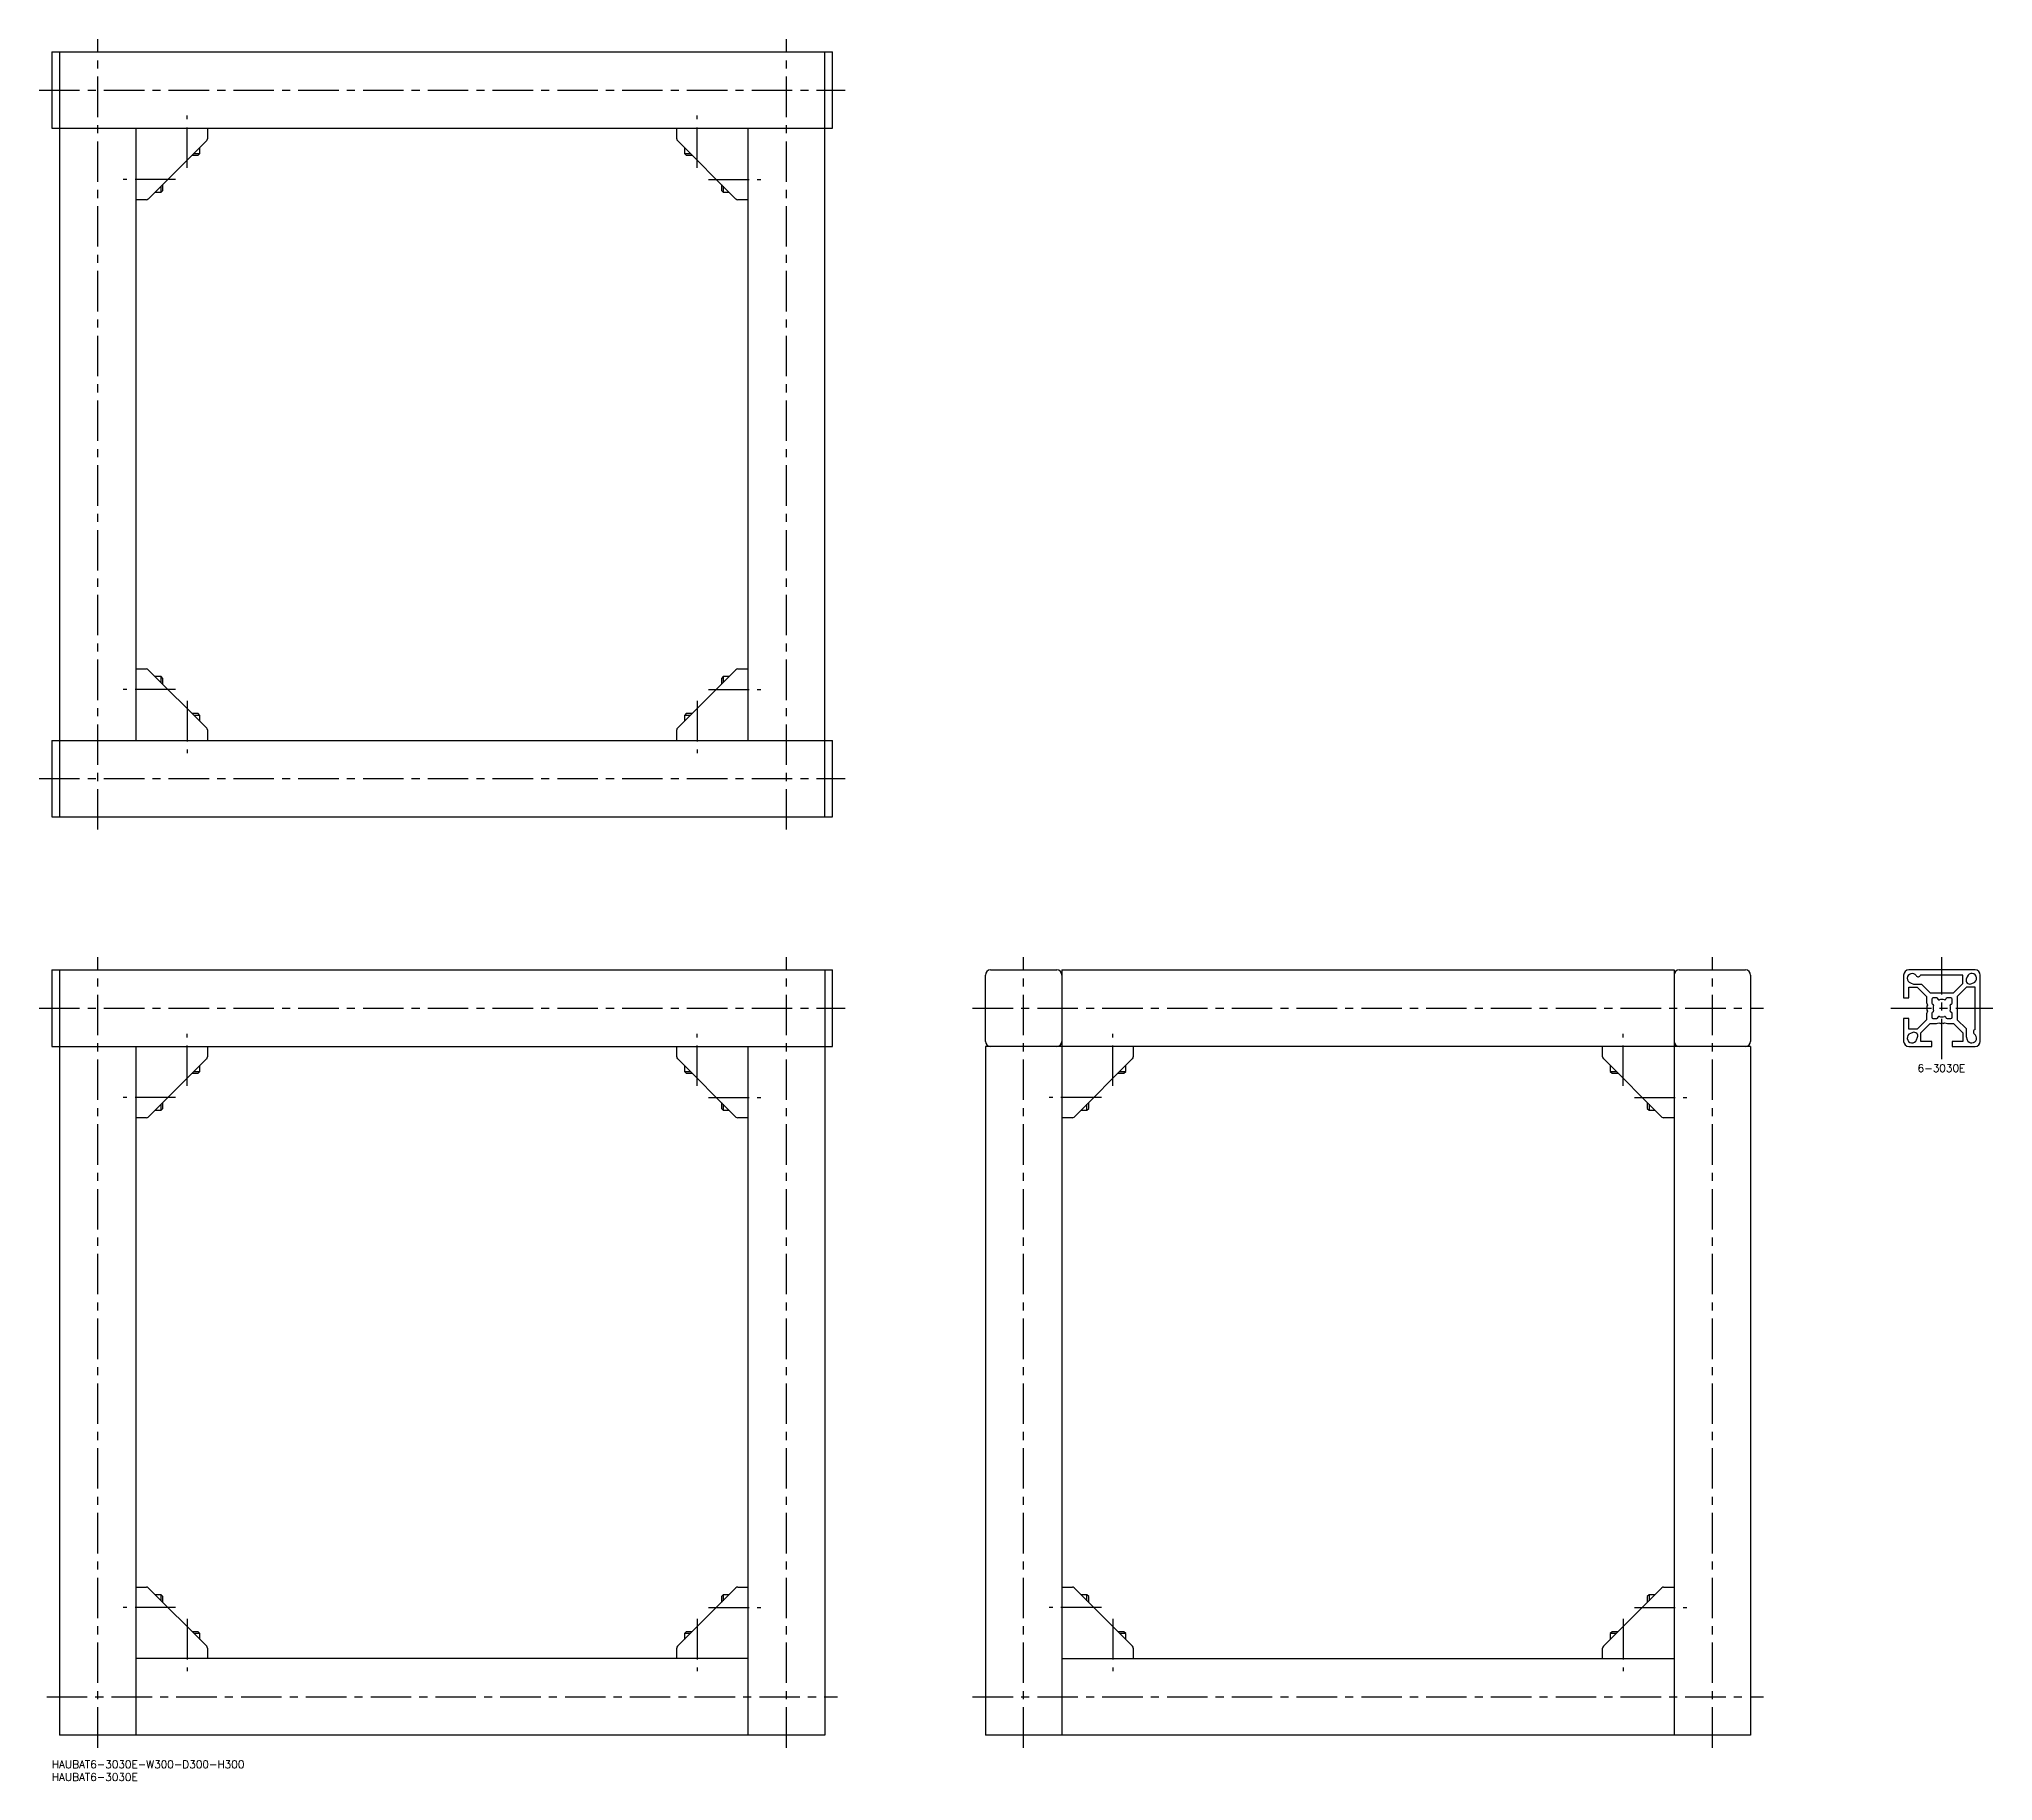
# Model space of a CAD drawing. Extents: x -5 to 761, y -8 to 675.
import ezdxf

# ---------------------------------------------------------------- set-up
doc = ezdxf.new("R2010")
doc.units = 0
doc.header["$LTSCALE"] = 0.5
doc.linetypes.add('CENTER', pattern=[50.8, 31.75, -6.35, 6.35, -6.35])
for name, color, linetype in [('MSM_CENTER', 1, 'CENTER'), ('MSM_CONTINUOUS', 7, 'CONTINUOUS'), ('MSM_PART_NUMBER', 7, 'CONTINUOUS')]:
    doc.layers.add(name, color=color, linetype=linetype)
doc.styles.get("Standard").update_dxf_attribs({"font": 'txt.shx', "height": 3, "bigfont": 'bigfont.shx'})

# ---------------------------------------------------------------- blocks, each defined once
blk = doc.blocks.new('*U8')
at = {"layer": 'MSM_PART_NUMBER'}
blk.add_text('HAUBAT6-3030E-W300-D300-H300', height=3, dxfattribs=at).set_placement((0, -3))
blk = doc.blocks.new('*U9')
at = {"layer": 'MSM_PART_NUMBER'}
blk.add_text('HAUBAT6-3030E', height=3, dxfattribs=at).set_placement((0, -8))
blk = doc.blocks.new('*U10')
at = {"layer": 'MSM_PART_NUMBER'}
blk.add_text('6-3030E', height=3, dxfattribs=at).set_placement((731.5, 269.97))

msp = doc.modelspace()

# ---------------------------------------------------------------- linework, layer by layer
at = {"layer": 'MSM_CENTER'}
for p, q in [((18, 365), (18, 675)), ((288, 365), (288, 675)), ((-5, 655), (311, 655)), ((53, 624.5), (53, 645)), ((253, 624.5), (253, 645)), ((48.5, 620), (28, 620)), ((257.5, 620), (278, 620)), ((48.5, 420), (28, 420)), ((53, 415.5), (53, 395)), ((253, 415.5), (253, 395)), ((257.5, 420), (278, 420)), ((-5, 385), (311, 385)), ((18, 5), (18, 315)), ((288, 5), (288, 315)), ((381, 5), (381, 315)), ((651, 5), (651, 315)), ((741, 275), (741, 315)), ((-5, 295), (311, 295)), ((361, 295), (671, 295)), ((721, 295), (761, 295)), ((53, 264.5), (53, 285)), ((253, 264.5), (253, 285)), ((416, 264.5), (416, 285)), ((616, 264.5), (616, 285)), ((48.5, 260), (28, 260)), ((257.5, 260), (278, 260)), ((411.5, 260), (391, 260)), ((620.5, 260), (641, 260)), ((48.5, 60), (28, 60)), ((53, 55.5), (53, 35)), ((253, 55.5), (253, 35)), ((257.5, 60), (278, 60)), ((411.5, 60), (391, 60)), ((416, 55.5), (416, 35)), ((616, 55.5), (616, 35)), ((620.5, 60), (641, 60)), ((-2, 25), (308, 25)), ((361, 25), (671, 25))]:
    msp.add_line(p, q, dxfattribs=at)
at = {"layer": 'MSM_CONTINUOUS'}
for p, q in [((0, 670), (306, 670)), ((0, 670), (0, 640)), ((3, 670), (3, 370)), ((303, 370), (303, 670)), ((306, 640), (306, 670)), ((0, 640), (306, 640)), ((33, 400), (33, 640)), ((61, 640), (61, 635.91)), ((245, 635.91), (245, 640)), ((273, 400), (273, 640)), ((60.71, 635.21), (37.79, 612.29)), ((55, 629.5), (57.33, 629.5)), ((55.67, 630.17), (58, 630.17)), ((57.33, 629.5), (58, 630.17)), ((58, 630.17), (58, 632.5)), ((268.21, 612.29), (245.29, 635.21)), ((248, 632.5), (248, 630.17)), ((248, 630.17), (248.67, 629.5)), ((248, 630.17), (250.33, 630.17)), ((248.67, 629.5), (251, 629.5)), ((40.5, 615), (42.83, 615)), ((42.83, 615), (42.83, 617.33)), ((42.83, 615), (43.5, 615.67)), ((43.5, 615.67), (43.5, 618)), ((262.5, 618), (262.5, 615.67)), ((262.5, 615.67), (263.17, 615)), ((263.17, 617.33), (263.17, 615)), ((263.17, 615), (265.5, 615)), ((37.09, 612), (33, 612)), ((273, 612), (268.91, 612)), ((33, 428), (37.09, 428)), ((37.79, 427.71), (60.71, 404.79)), ((42.83, 425), (40.5, 425)), ((43.5, 424.33), (42.83, 425)), ((42.83, 422.67), (42.83, 425)), ((43.5, 422), (43.5, 424.33)), ((245.29, 404.79), (268.21, 427.71)), ((263.17, 425), (262.5, 424.33)), ((262.5, 424.33), (262.5, 422)), ((265.5, 425), (263.17, 425)), ((263.17, 425), (263.17, 422.67)), ((268.91, 428), (273, 428)), ((57.33, 410.5), (55, 410.5)), ((58, 409.83), (55.67, 409.83)), ((58, 409.83), (57.33, 410.5)), ((58, 407.5), (58, 409.83)), ((248.67, 410.5), (248, 409.83)), ((248, 409.83), (248, 407.5)), ((250.33, 409.83), (248, 409.83)), ((251, 410.5), (248.67, 410.5)), ((0, 400), (306, 400)), ((0, 400), (0, 370)), ((61, 404.09), (61, 400)), ((245, 400), (245, 404.09)), ((306, 370), (306, 400)), ((0, 370), (306, 370)), ((0, 310), (0, 280)), ((0, 310), (306, 310)), ((3, 310), (3, 10)), ((303, 310), (303, 10)), ((306, 280), (306, 310)), ((366, 282), (366, 308)), ((368, 310), (394, 310)), ((396, 310), (396, 10)), ((396, 310), (636, 310)), ((636, 310), (636, 10)), ((638, 310), (664, 310)), ((666, 308), (666, 282)), ((726, 308), (726, 299)), ((754, 310), (728, 310)), ((749.25, 308), (732.64, 308)), ((749.25, 304.66), (749.25, 308)), ((750.91, 307.35), (750.55, 306.34)), ((756, 282), (756, 308)), ((726, 299), (728, 299)), ((728, 299), (728, 303.25)), ((728, 303.25), (731.34, 303.25)), ((728.64, 304.92), (729.9, 304.45)), ((729.9, 304.45), (732.97, 304.45)), ((731.34, 303.25), (735, 299.59)), ((732.97, 304.45), (736.42, 301)), ((735, 299.59), (735, 297.17)), ((736.42, 301), (745.59, 301)), ((739, 299), (737.5, 299)), ((744.5, 299), (743, 299)), ((745.59, 301), (749.25, 304.66)), ((750.66, 303.25), (747, 299.59)), ((747, 299.59), (747, 290.42)), ((754, 303.25), (750.66, 303.25)), ((752.34, 304.55), (753.35, 304.91)), ((754, 286.64), (754, 303.25)), ((735, 297.17), (735.3, 296.2)), ((735.3, 293.8), (735, 292.83)), ((735, 292.83), (735, 290.41)), ((735.3, 296.2), (735.1, 295.75)), ((735.1, 294.25), (735.3, 293.8)), ((735.13, 295.3), (735.3, 295)), ((735.3, 295), (735.13, 294.7)), ((737, 298.5), (737, 297)), ((737, 293), (737, 291.5)), ((745, 297), (745, 298.5)), ((745, 291.5), (745, 293)), ((728, 291), (726, 291)), ((726, 291), (726, 282)), ((728, 286.75), (728, 291)), ((731.34, 286.75), (728, 286.75)), ((729.66, 285.45), (728.65, 285.09)), ((731.09, 282.65), (731.45, 283.66)), ((735, 290.41), (731.34, 286.75)), ((732.75, 285.34), (736.41, 289)), ((732.75, 282), (732.75, 285.34)), ((736.41, 289), (738.83, 289)), ((737.5, 291), (739, 291)), ((738.83, 289), (739.8, 289.3)), ((739.8, 289.3), (740.25, 289.1)), ((740.7, 289.13), (741, 289.3)), ((741, 289.3), (741.3, 289.13)), ((741.75, 289.1), (742.2, 289.3)), ((742.2, 289.3), (743.17, 289)), ((743, 291), (744.5, 291)), ((743.17, 289), (745.59, 289)), ((745.59, 289), (749.25, 285.34)), ((747, 290.42), (750.45, 286.97)), ((749.25, 285.34), (749.25, 282)), ((750.45, 286.97), (750.45, 283.9)), ((750.45, 283.9), (750.92, 282.64)), ((0, 280), (306, 280)), ((33, 10), (33, 280)), ((61, 280), (61, 275.91)), ((245, 275.91), (245, 280)), ((273, 10), (273, 280)), ((666, 280), (366, 280)), ((366, 280), (366, 10)), ((424, 280), (424, 275.91)), ((608, 275.91), (608, 280)), ((666, 280), (666, 10)), ((728, 280), (737, 280)), ((737, 282), (732.75, 282)), ((737, 280), (737, 282)), ((749.25, 282), (745, 282)), ((745, 282), (745, 280)), ((745, 280), (754, 280)), ((60.71, 275.21), (37.79, 252.29)), ((55, 269.5), (57.33, 269.5)), ((55.67, 270.17), (58, 270.17)), ((57.33, 269.5), (58, 270.17)), ((58, 270.17), (58, 272.5)), ((268.21, 252.29), (245.29, 275.21)), ((248, 272.5), (248, 270.17)), ((248, 270.17), (248.67, 269.5)), ((248, 270.17), (250.33, 270.17)), ((248.67, 269.5), (251, 269.5)), ((423.71, 275.21), (400.79, 252.29)), ((418, 269.5), (420.33, 269.5)), ((418.67, 270.17), (421, 270.17)), ((420.33, 269.5), (421, 270.17)), ((421, 270.17), (421, 272.5)), ((631.21, 252.29), (608.29, 275.21)), ((611, 272.5), (611, 270.17)), ((611, 270.17), (611.67, 269.5)), ((611, 270.17), (613.33, 270.17)), ((611.67, 269.5), (614, 269.5)), ((40.5, 255), (42.83, 255)), ((42.83, 255), (42.83, 257.33)), ((42.83, 255), (43.5, 255.67)), ((43.5, 255.67), (43.5, 258)), ((262.5, 258), (262.5, 255.67)), ((262.5, 255.67), (263.17, 255)), ((263.17, 257.33), (263.17, 255)), ((263.17, 255), (265.5, 255)), ((403.5, 255), (405.83, 255)), ((405.83, 255), (405.83, 257.33)), ((405.83, 255), (406.5, 255.67)), ((406.5, 255.67), (406.5, 258)), ((625.5, 258), (625.5, 255.67)), ((625.5, 255.67), (626.17, 255)), ((626.17, 257.33), (626.17, 255)), ((626.17, 255), (628.5, 255)), ((37.09, 252), (33, 252)), ((273, 252), (268.91, 252)), ((400.09, 252), (396, 252)), ((636, 252), (631.91, 252)), ((33, 68), (37.09, 68)), ((37.79, 67.71), (60.71, 44.79)), ((42.83, 65), (40.5, 65)), ((43.5, 64.33), (42.83, 65)), ((42.83, 62.67), (42.83, 65)), ((43.5, 62), (43.5, 64.33)), ((245.29, 44.79), (268.21, 67.71)), ((263.17, 65), (262.5, 64.33)), ((262.5, 64.33), (262.5, 62)), ((265.5, 65), (263.17, 65)), ((263.17, 65), (263.17, 62.67)), ((268.91, 68), (273, 68)), ((396, 68), (400.09, 68)), ((400.79, 67.71), (423.71, 44.79)), ((405.83, 65), (403.5, 65)), ((406.5, 64.33), (405.83, 65)), ((405.83, 62.67), (405.83, 65)), ((406.5, 62), (406.5, 64.33)), ((608.29, 44.79), (631.21, 67.71)), ((626.17, 65), (625.5, 64.33)), ((625.5, 64.33), (625.5, 62)), ((628.5, 65), (626.17, 65)), ((626.17, 65), (626.17, 62.67)), ((631.91, 68), (636, 68)), ((57.33, 50.5), (55, 50.5)), ((58, 49.83), (55.67, 49.83)), ((58, 49.83), (57.33, 50.5)), ((58, 47.5), (58, 49.83)), ((248.67, 50.5), (248, 49.83)), ((248, 49.83), (248, 47.5)), ((250.33, 49.83), (248, 49.83)), ((251, 50.5), (248.67, 50.5)), ((420.33, 50.5), (418, 50.5)), ((421, 49.83), (418.67, 49.83)), ((421, 49.83), (420.33, 50.5)), ((421, 47.5), (421, 49.83)), ((611.67, 50.5), (611, 49.83)), ((611, 49.83), (611, 47.5)), ((613.33, 49.83), (611, 49.83)), ((614, 50.5), (611.67, 50.5)), ((273, 40), (33, 40)), ((61, 44.09), (61, 40)), ((245, 40), (245, 44.09)), ((396, 40), (636, 40)), ((424, 44.09), (424, 40)), ((608, 40), (608, 44.09)), ((303, 10), (3, 10)), ((666, 10), (366, 10))]:
    msp.add_line(p, q, dxfattribs=at)
for centre, radius, start, end in [((60, 635.91), 1, 315, 0), ((246, 635.91), 1, 180, 225), ((37.09, 613), 1, 270, 315), ((268.91, 613), 1, 225, 270), ((37.09, 427), 1, 45, 90), ((268.91, 427), 1, 90, 135), ((60, 404.09), 1, 0, 45), ((246, 404.09), 1, 135, 180), ((368, 308), 2, 90, 180), ((394, 308), 2, 0, 90), ((638, 308), 2, 90, 180), ((664, 308), 2, 0, 90), ((728, 308), 2, 90, 180), ((729.3, 306.7), 1.9, 34.14842, 249.61101), ((731.7, 308.33), 1, 214.14844, 340.85972), ((752.7, 306.7), 1.9, 290.00005, 159.99995), ((754, 308), 2, 0, 90), ((737.5, 298.5), 0.5, 90, 180), ((739, 298.5), 0.5, 8.57841, 90), ((743, 298.5), 0.5, 90, 171.42159), ((744.5, 298.5), 0.5, 0, 90), ((751.86, 305.86), 1.4, 160, 290), ((735.56, 295.55), 0.5, 156.20602, 210), ((735.56, 294.45), 0.5, 150, 203.79398), ((737.5, 297), 0.5, 180, 261.42159), ((737.5, 293), 0.5, 98.57841, 180), ((737.5, 291.5), 0.5, 180, 270), ((737.37, 296.11), 0.4, 343.01488, 81.42159), ((737.37, 293.89), 0.4, 278.57841, 16.98513), ((741, 295), 3.4, 163.01488, 196.98512), ((739, 291.5), 0.5, 270, 351.42159), ((739.89, 298.63), 0.4, 188.57841, 286.98513), ((739.89, 291.37), 0.4, 73.01488, 171.42159), ((741, 295), 3.4, 73.01488, 106.98512), ((741, 295), 3.4, 253.01488, 286.98512), ((742.11, 298.63), 0.4, 253.01488, 351.42159), ((742.11, 291.37), 0.4, 8.57841, 106.98511), ((743, 291.5), 0.5, 188.57841, 270), ((744.63, 296.11), 0.4, 98.57841, 196.98511), ((744.63, 293.89), 0.4, 163.01488, 261.42159), ((741, 295), 3.4, 343.01488, 16.98512), ((744.5, 291.5), 0.5, 270, 0), ((744.5, 297), 0.5, 278.57841, 0), ((744.5, 293), 0.5, 0, 81.42159), ((729.3, 283.3), 1.9, 110.00005, 339.99995), ((730.14, 284.14), 1.4, 340, 110), ((740.45, 289.56), 0.5, 246.20602, 300), ((741.55, 289.56), 0.5, 240, 293.79398), ((752.7, 283.3), 1.9, 200.38899, 55.85158), ((754.33, 285.7), 1, 109.14028, 235.85157), ((60, 275.91), 1, 315, 0), ((246, 275.91), 1, 180, 225), ((368, 282), 2, 180, 270), ((394, 282), 2, 270, 0), ((423, 275.91), 1, 315, 0), ((609, 275.91), 1, 180, 225), ((638, 282), 2, 180, 270), ((664, 282), 2, 270, 0), ((728, 282), 2, 180, 270), ((754, 282), 2, 270, 0), ((37.09, 253), 1, 270, 315), ((268.91, 253), 1, 225, 270), ((400.09, 253), 1, 270, 315), ((631.91, 253), 1, 225, 270), ((37.09, 67), 1, 45, 90), ((268.91, 67), 1, 90, 135), ((400.09, 67), 1, 45, 90), ((631.91, 67), 1, 90, 135), ((60, 44.09), 1, 0, 45), ((246, 44.09), 1, 135, 180), ((423, 44.09), 1, 0, 45), ((609, 44.09), 1, 135, 180)]:
    msp.add_arc(centre, radius, start, end, dxfattribs=at)

# ---------------------------------------------------------------- block references
for name in ['*U10', '*U8', '*U9']:
    msp.add_blockref(name, (0, 0), dxfattribs=at)

doc.saveas('drawing.dxf')
